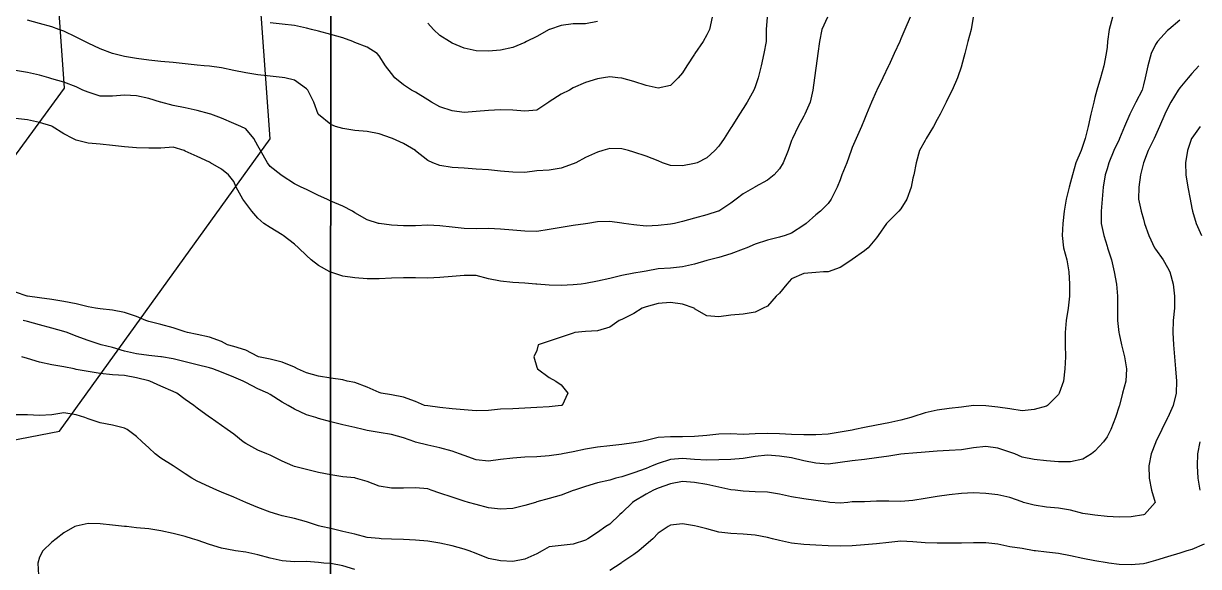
# Model space of a CAD drawing. Extents: x -729 to 771, y -779 to 721.
# Drawn here: x -473.6 to -155, y -309.3 to -162.1 of the extents above; entities that cross this region are included whole.
import ezdxf

# ---------------------------------------------------------------- set-up
doc = ezdxf.new("R2010")
doc.units = 0

msp = doc.modelspace()

# ---------------------------------------------------------------- linework, layer by layer
at = {"layer": 'CONTOURS'}
for points in [[(-255.5767, -160.3751, 206.472), (-257.1083, -163.6646, 206.472), (-257.7415, -166.9541, 206.472), (-258.1621, -170.2436, 206.472), (-258.6093, -173.533, 206.472), (-258.7219, -174.2266, 206.472), (-259.0623, -176.8225, 206.472), (-259.5885, -180.112, 206.472), (-260.2832, -183.4015, 206.472), (-261.6825, -186.6909, 206.472), (-262.0114, -187.2367, 206.472), (-263.5247, -189.9804, 206.472), (-265.111, -193.2699, 206.472), (-265.3009, -193.838, 206.472), (-266.2687, -196.5593, 206.472), (-267.6188, -199.8488, 206.472), (-268.5903, -201.461, 206.472), (-270.0431, -203.1383, 206.472), (-271.8798, -204.5849, 206.472), (-275.1693, -206.3342, 206.472), (-275.3196, -206.4278, 206.472), (-278.4588, -208.3025, 206.472), (-280.3548, -209.7172, 206.472), (-281.7482, -210.7599, 206.472), (-285.0377, -212.9427, 206.472), (-285.2277, -213.0067, 206.472), (-288.3272, -213.9394, 206.472), (-291.6167, -214.9085, 206.472), (-294.9061, -215.8109, 206.472), (-297.0424, -216.2962, 206.472), (-298.1956, -216.5401, 206.472), (-301.4851, -216.8448, 206.472), (-304.7745, -217.0004, 206.472), (-308.064, -216.7233, 206.472), (-310.8436, -216.2962, 206.472), (-311.3535, -216.2018, 206.472), (-314.643, -215.7756, 206.472), (-317.9324, -215.8546, 206.472), (-320.5572, -216.2962, 206.472), (-321.2219, -216.4085, 206.472), (-324.5114, -216.8752, 206.472), (-327.8009, -217.4111, 206.472), (-331.0903, -217.9767, 206.472), (-334.3798, -218.4515, 206.472), (-337.6693, -218.4362, 206.472), (-340.9588, -218.113, 206.472), (-344.2482, -217.8223, 206.472), (-347.5377, -217.6996, 206.472), (-350.8272, -217.7625, 206.472), (-354.1167, -217.7155, 206.472), (-357.4061, -217.3496, 206.472), (-360.6956, -216.9328, 206.472), (-363.9851, -216.762, 206.472), (-367.2745, -216.9404, 206.472), (-370.564, -216.9501, 206.472), (-373.8535, -216.8019, 206.472), (-377.143, -216.3544, 206.472), (-377.3562, -216.2962, 206.472), (-380.4324, -215.3058, 206.472), (-383.7219, -213.3915, 206.472), (-384.419, -213.0067, 206.472), (-387.0114, -211.6452, 206.472), (-390.3009, -210.2457, 206.472), (-391.3783, -209.7172, 206.472), (-393.5903, -208.7306, 206.472), (-396.8798, -207.0686, 206.472), (-398.3316, -206.4278, 206.472), (-400.1693, -205.6001, 206.472), (-403.4588, -203.4269, 206.472), (-403.8168, -203.1383, 206.472), (-406.7482, -200.8495, 206.472), (-407.4564, -199.8488, 206.472), (-409.3725, -196.5593, 206.472), (-410.0377, -195.2924, 206.472), (-411.1665, -193.2699, 206.472), (-413.3272, -190.6783, 206.472), (-414.6705, -189.9804, 206.472), (-416.6167, -189.1633, 206.472), (-419.9061, -187.7749, 206.472), (-422.8608, -186.6909, 206.472), (-423.1956, -186.5814, 206.472), (-426.4851, -185.6792, 206.472), (-429.7745, -184.9785, 206.472), (-433.064, -184.3401, 206.472), (-436.3535, -183.4239, 206.472), (-436.4222, -183.4015, 206.472), (-439.643, -182.4187, 206.472), (-442.9324, -181.724, 206.472), (-446.2219, -181.5128, 206.472), (-449.5114, -181.8118, 206.472), (-452.8009, -181.8057, 206.472), (-456.0903, -180.7356, 206.472), (-457.5136, -180.112, 206.472), (-459.3798, -179.2331, 206.472), (-462.6693, -177.9806, 206.472), (-465.9588, -177.049, 206.472), (-466.7312, -176.8225, 206.472), (-469.2482, -176.1088, 206.472), (-472.5377, -175.3857, 206.472), (-475.8272, -174.8338, 206.472)], [(-233.1145, -160.3751, 216.472), (-234.6232, -163.6646, 216.472), (-235.6956, -166.2654, 216.472), (-236.003, -166.9541, 216.472), (-237.4982, -170.2436, 216.472), (-238.9851, -173.4824, 216.472), (-239.0082, -173.533, 216.472), (-240.5741, -176.8225, 216.472), (-242.1861, -180.112, 216.472), (-242.2745, -180.2968, 216.472), (-243.6032, -183.4015, 216.472), (-244.9726, -186.6909, 216.472), (-245.564, -188.0297, 216.472), (-246.3544, -189.9804, 216.472), (-247.7932, -193.2699, 216.472), (-248.8535, -195.7388, 216.472), (-249.1805, -196.5593, 216.472), (-250.3624, -199.8488, 216.472), (-251.6478, -203.1383, 216.472), (-252.143, -204.4648, 216.472), (-252.9152, -206.4278, 216.472), (-254.5496, -209.7172, 216.472), (-255.4324, -210.8534, 216.472), (-257.5107, -213.0067, 216.472), (-258.7219, -214.0009, 216.472), (-261.3792, -216.2962, 216.472), (-262.0114, -216.8151, 216.472), (-265.3009, -218.9189, 216.472), (-267.0646, -219.5857, 216.472), (-268.5903, -220.0516, 216.472), (-271.8798, -220.8183, 216.472), (-275.1693, -221.9552, 216.472), (-277.416, -222.8751, 216.472), (-278.4588, -223.2937, 216.472), (-281.7482, -224.5828, 216.472), (-285.0377, -225.5675, 216.472), (-287.5606, -226.1646, 216.472), (-288.3272, -226.3266, 216.472), (-291.6167, -227.3217, 216.472), (-294.9061, -228.0814, 216.472), (-298.1956, -228.4748, 216.472), (-301.4851, -228.6166, 216.472), (-304.7745, -229.2506, 216.472), (-305.8682, -229.4541, 216.472), (-308.064, -229.8112, 216.472), (-311.3535, -230.4496, 216.472), (-314.643, -231.2175, 216.472), (-317.9324, -231.9438, 216.472), (-321.2219, -232.5793, 216.472), (-322.3591, -232.7436, 216.472), (-324.5114, -232.9952, 216.472), (-327.8009, -233.1441, 216.472), (-331.0903, -233.0639, 216.472), (-334.3798, -232.7659, 216.472), (-334.6899, -232.7436, 216.472), (-337.6693, -232.5251, 216.472), (-340.9588, -232.3168, 216.472), (-344.2482, -231.995, 216.472), (-347.5377, -231.3645, 216.472), (-350.8272, -230.4371, 216.472), (-354.1167, -230.407, 216.472), (-357.4061, -230.6955, 216.472), (-360.6956, -230.9917, 216.472), (-363.9851, -231.1102, 216.472), (-367.2745, -231.0354, 216.472), (-370.564, -231.0189, 216.472), (-373.8535, -231.1849, 216.472), (-377.143, -231.3488, 216.472), (-380.4324, -231.3138, 216.472), (-383.7219, -231.0372, 216.472), (-387.0114, -230.5594, 216.472), (-390.3009, -229.5564, 216.472), (-390.5179, -229.4541, 216.472), (-393.5903, -227.6692, 216.472), (-395.5695, -226.1646, 216.472), (-396.8798, -225.0336, 216.472), (-399.0329, -222.8751, 216.472), (-400.1693, -221.9295, 216.472), (-403.1606, -219.5857, 216.472), (-403.4588, -219.3875, 216.472), (-406.7482, -217.4383, 216.472), (-408.4135, -216.2962, 216.472), (-410.0377, -214.9146, 216.472), (-411.7044, -213.0067, 216.472), (-413.3272, -210.7888, 216.472), (-414.1228, -209.7172, 216.472), (-415.971, -206.4278, 216.472), (-416.6167, -204.9307, 216.472), (-418.0578, -203.1383, 216.472), (-419.9061, -201.5819, 216.472), (-422.8735, -199.8488, 216.472), (-423.1956, -199.6764, 216.472), (-426.4851, -198.1057, 216.472), (-429.7745, -196.6636, 216.472), (-430.0837, -196.5593, 216.472), (-433.064, -195.6228, 216.472), (-436.3535, -195.8435, 216.472), (-439.643, -195.9211, 216.472), (-442.9324, -195.8256, 216.472), (-446.2219, -195.5595, 216.472), (-449.5114, -195.1398, 216.472), (-452.8009, -194.8436, 216.472), (-456.0903, -194.5211, 216.472), (-459.3798, -193.7295, 216.472), (-460.2827, -193.2699, 216.472), (-462.6693, -191.9961, 216.472), (-465.8619, -189.9804, 216.472), (-465.9588, -189.942, 216.472), (-469.2482, -188.8991, 216.472), (-472.5377, -188.1956, 216.472), (-475.8272, -187.8771, 216.472)], [(-216.1126, -160.3751, 226.472), (-216.6136, -163.6646, 226.472), (-217.4783, -166.9541, 226.472), (-218.3166, -170.2436, 226.472), (-219.2167, -173.533, 226.472), (-219.2482, -173.634, 226.472), (-220.2879, -176.8225, 226.472), (-221.742, -180.112, 226.472), (-222.5377, -181.6854, 226.472), (-223.4053, -183.4015, 226.472), (-225.0202, -186.6909, 226.472), (-225.8272, -188.1216, 226.472), (-226.7882, -189.9804, 226.472), (-228.7853, -193.2699, 226.472), (-229.1167, -193.8055, 226.472), (-230.5886, -196.5593, 226.472), (-231.5503, -199.8488, 226.472), (-232.1839, -203.1383, 226.472), (-232.4061, -204.0157, 226.472), (-232.9171, -206.4278, 226.472), (-234.066, -209.7172, 226.472), (-235.6956, -212.3252, 226.472), (-236.2457, -213.0067, 226.472), (-238.9851, -215.6522, 226.472), (-239.5441, -216.2962, 226.472), (-241.7908, -219.5857, 226.472), (-242.2745, -220.2189, 226.472), (-244.5799, -222.8751, 226.472), (-245.564, -223.7517, 226.472), (-248.8535, -226.0756, 226.472), (-248.9844, -226.1646, 226.472), (-252.143, -228.2098, 226.472), (-255.4324, -229.3919, 226.472), (-256.6795, -229.4541, 226.472), (-258.7219, -229.637, 226.472), (-262.0114, -229.8456, 226.472), (-265.3009, -231.3667, 226.472), (-266.6416, -232.7436, 226.472), (-268.5903, -235.1783, 226.472), (-269.5096, -236.033, 226.472), (-271.8798, -238.7578, 226.472), (-273.0526, -239.3225, 226.472), (-275.1693, -240.344, 226.472), (-278.4588, -240.9125, 226.472), (-281.7482, -241.1919, 226.472), (-285.0377, -241.642, 226.472), (-288.3272, -241.3964, 226.472), (-291.6167, -239.4403, 226.472), (-291.777, -239.3225, 226.472), (-294.9061, -238.2356, 226.472), (-298.1956, -237.7097, 226.472), (-301.4851, -237.9787, 226.472), (-304.7745, -238.948, 226.472), (-305.8424, -239.3225, 226.472), (-308.064, -240.6925, 226.472), (-311.3535, -242.3324, 226.472), (-312.0698, -242.612, 226.472), (-314.643, -244.3915, 226.472), (-317.9324, -245.4743, 226.472), (-321.2219, -245.6542, 226.472), (-324.0613, -245.9015, 226.472), (-324.5114, -246.0254, 226.472), (-327.8009, -247.1481, 226.472), (-331.0903, -248.1921, 226.472), (-334.0833, -249.1909, 226.472), (-334.3798, -250.7529, 226.472), (-335.2356, -252.4804, 226.472), (-334.3798, -255.3222, 226.472), (-334.2049, -255.7699, 226.472), (-331.0903, -258.0988, 226.472), (-329.2794, -259.0593, 226.472), (-327.8009, -260.0957, 226.472), (-326.0287, -262.3488, 226.472), (-327.4946, -265.6383, 226.472), (-327.8009, -265.6885, 226.472), (-331.0903, -266.031, 226.472), (-334.3798, -266.2636, 226.472), (-337.6693, -266.4311, 226.472), (-340.9588, -266.5458, 226.472), (-344.2482, -266.7183, 226.472), (-347.5377, -267.0241, 226.472), (-350.8272, -267.1582, 226.472), (-354.1167, -266.841, 226.472), (-357.4061, -266.5474, 226.472), (-360.6956, -266.2245, 226.472), (-363.9851, -265.7859, 226.472), (-364.8645, -265.6383, 226.472), (-367.2745, -264.5727, 226.472), (-370.564, -263.4632, 226.472), (-373.8535, -262.8297, 226.472), (-376.6582, -262.3488, 226.472), (-377.143, -262.1662, 226.472), (-380.4324, -260.6931, 226.472), (-383.7219, -259.4258, 226.472), (-385.8371, -259.0593, 226.472), (-387.0114, -258.6927, 226.472), (-390.3009, -258.2411, 226.472), (-393.5903, -257.7299, 226.472), (-396.8798, -256.8077, 226.472), (-399.3155, -255.7699, 226.472), (-400.1693, -255.2871, 226.472), (-403.4588, -253.9127, 226.472), (-406.7482, -253.1143, 226.472), (-409.9302, -252.4804, 226.472), (-410.0377, -252.4167, 226.472), (-413.3272, -250.7181, 226.472), (-416.6167, -249.6587, 226.472), (-418.291, -249.1909, 226.472), (-419.9061, -248.3224, 226.472), (-423.1956, -247.1721, 226.472), (-426.4851, -246.4178, 226.472), (-429.1121, -245.9015, 226.472), (-429.7745, -245.671, 226.472), (-433.064, -244.5779, 226.472), (-436.3535, -243.7258, 226.472), (-439.643, -242.8756, 226.472), (-440.448, -242.612, 226.472), (-442.9324, -241.5766, 226.472), (-446.2219, -240.4331, 226.472), (-449.5114, -239.8555, 226.472), (-452.8009, -239.491, 226.472), (-454.0559, -239.3225, 226.472), (-456.0903, -238.8797, 226.472), (-459.3798, -238.1406, 226.472), (-462.6693, -237.4783, 226.472), (-465.9588, -236.9406, 226.472), (-469.2482, -236.4886, 226.472), (-472.5377, -236.0443, 226.472), (-472.6036, -236.033, 226.472), (-475.8272, -234.9066, 226.472)], [(-160.0377, -161.2005, 246.472), (-162.9635, -163.6646, 246.472), (-163.3272, -163.9654, 246.472), (-166.0775, -166.9541, 246.472), (-166.6167, -167.7753, 246.472), (-167.7794, -170.2436, 246.472), (-168.7434, -173.533, 246.472), (-169.4276, -176.8225, 246.472), (-169.9061, -178.7393, 246.472), (-170.257, -180.112, 246.472), (-171.9217, -183.4015, 246.472), (-173.1956, -185.9663, 246.472), (-173.5579, -186.6909, 246.472), (-175.0164, -189.9804, 246.472), (-176.3687, -193.2699, 246.472), (-176.4851, -193.5132, 246.472), (-177.9362, -196.5593, 246.472), (-179.2748, -199.8488, 246.472), (-179.7745, -201.5045, 246.472), (-180.2411, -203.1383, 246.472), (-180.8126, -206.4278, 246.472), (-181.1141, -209.7172, 246.472), (-181.3205, -213.0067, 246.472), (-181.3184, -216.2962, 246.472), (-180.6655, -219.5857, 246.472), (-179.7745, -222.433, 246.472), (-179.6184, -222.8751, 246.472), (-178.5299, -226.1646, 246.472), (-177.8494, -229.4541, 246.472), (-177.2243, -232.7436, 246.472), (-176.9312, -236.033, 246.472), (-176.9149, -239.3225, 246.472), (-176.9715, -242.612, 246.472), (-176.5482, -245.9015, 246.472), (-176.4851, -246.2012, 246.472), (-175.8286, -249.1909, 246.472), (-175.0331, -252.4804, 246.472), (-174.4955, -255.7699, 246.472), (-174.6479, -259.0593, 246.472), (-175.5414, -262.3488, 246.472), (-176.4181, -265.6383, 246.472), (-176.4851, -265.8739, 246.472), (-177.4319, -268.9278, 246.472), (-178.6997, -272.2172, 246.472), (-179.7745, -274.1473, 246.472), (-180.765, -275.5067, 246.472), (-183.064, -278.0635, 246.472), (-183.9919, -278.7962, 246.472), (-186.3535, -280.2626, 246.472), (-189.643, -280.9163, 246.472), (-192.9324, -280.9486, 246.472), (-196.2219, -280.7337, 246.472), (-199.5114, -280.3599, 246.472), (-202.8009, -279.6674, 246.472), (-204.8073, -278.7962, 246.472), (-206.0903, -278.3139, 246.472), (-209.3798, -277.2792, 246.472), (-212.6693, -276.8458, 246.472), (-215.9588, -277.1452, 246.472), (-219.2482, -277.7082, 246.472), (-222.5377, -277.9318, 246.472), (-225.8272, -278.1049, 246.472), (-229.1167, -278.3194, 246.472), (-232.4061, -278.6185, 246.472), (-234.7041, -278.7962, 246.472), (-235.6956, -278.8986, 246.472), (-238.9851, -279.4176, 246.472), (-242.2745, -279.9001, 246.472), (-245.564, -280.3268, 246.472), (-248.8535, -280.7079, 246.472), (-252.143, -281.1671, 246.472), (-255.4324, -281.6206, 246.472), (-258.7219, -281.3621, 246.472), (-262.0114, -280.6738, 246.472), (-265.3009, -279.8865, 246.472), (-268.5903, -279.4217, 246.472), (-271.8798, -279.1908, 246.472), (-275.1693, -279.552, 246.472), (-278.4588, -280.0453, 246.472), (-281.7482, -280.2838, 246.472), (-285.0377, -280.4471, 246.472), (-288.3272, -280.5338, 246.472), (-291.6167, -280.2833, 246.472), (-294.9061, -280.0818, 246.472), (-298.1956, -280.3309, 246.472), (-301.4851, -281.4274, 246.472), (-303.0983, -282.0857, 246.472), (-304.7745, -282.7557, 246.472), (-308.064, -283.925, 246.472), (-311.3535, -284.9853, 246.472), (-312.9693, -285.3751, 246.472), (-314.643, -285.8884, 246.472), (-317.9324, -286.6567, 246.472), (-321.2219, -287.6473, 246.472), (-324.2332, -288.6646, 246.472), (-324.5114, -288.7696, 246.472), (-327.8009, -289.9573, 246.472), (-331.0903, -290.9101, 246.472), (-334.3798, -291.8293, 246.472), (-334.8052, -291.9541, 246.472), (-337.6693, -292.8476, 246.472), (-340.9588, -293.5859, 246.472), (-344.2482, -293.792, 246.472), (-347.5377, -293.4553, 246.472), (-350.8272, -292.5727, 246.472), (-352.9761, -291.9541, 246.472), (-354.1167, -291.6047, 246.472), (-357.4061, -290.5537, 246.472), (-360.6956, -289.4645, 246.472), (-363.0187, -288.6646, 246.472), (-363.9851, -288.3146, 246.472), (-367.2745, -287.9716, 246.472), (-370.564, -288.1115, 246.472), (-373.8535, -288.1195, 246.472), (-377.143, -287.604, 246.472), (-380.4324, -286.303, 246.472), (-383.5925, -285.3751, 246.472), (-383.7219, -285.3448, 246.472), (-387.0114, -284.9842, 246.472), (-390.3009, -284.5083, 246.472), (-393.5903, -283.8284, 246.472), (-396.8798, -283.042, 246.472), (-400.1693, -282.2455, 246.472), (-400.6063, -282.0857, 246.472), (-403.4588, -280.7568, 246.472), (-406.7482, -279.179, 246.472), (-407.6321, -278.7962, 246.472), (-410.0377, -277.7767, 246.472), (-413.3272, -276.0314, 246.472), (-414.0363, -275.5067, 246.472), (-416.6167, -273.4745, 246.472), (-418.393, -272.2172, 246.472), (-419.9061, -271.0952, 246.472), (-423.0394, -268.9278, 246.472), (-423.1956, -268.8149, 246.472), (-426.4851, -266.4206, 246.472), (-427.4432, -265.6383, 246.472), (-429.7745, -264.0145, 246.472), (-432.0651, -262.3488, 246.472), (-433.064, -261.8962, 246.472), (-436.3535, -260.4023, 246.472), (-439.3597, -259.0593, 246.472), (-439.643, -258.9758, 246.472), (-442.9324, -258.1599, 246.472), (-446.2219, -257.5695, 246.472), (-449.5114, -257.3907, 246.472), (-452.8009, -256.9872, 246.472), (-456.0903, -256.4799, 246.472), (-459.3798, -255.8833, 246.472), (-459.9039, -255.7699, 246.472), (-462.6693, -255.1979, 246.472), (-465.9588, -254.6136, 246.472), (-469.2482, -253.9236, 246.472), (-472.5377, -252.933, 246.472), (-474.0683, -252.4804, 246.472)], [(-178.2624, -160.3751, 236.472), (-179.1649, -163.6646, 236.472), (-179.616, -166.9541, 236.472), (-179.7745, -168.5009, 236.472), (-179.988, -170.2436, 236.472), (-180.5963, -173.533, 236.472), (-181.5363, -176.8225, 236.472), (-182.5252, -180.112, 236.472), (-183.064, -182.1475, 236.472), (-183.3863, -183.4015, 236.472), (-184.1761, -186.6909, 236.472), (-184.9267, -189.9804, 236.472), (-185.7333, -193.2699, 236.472), (-186.3535, -195.1999, 236.472), (-186.8096, -196.5593, 236.472), (-188.1944, -199.8488, 236.472), (-189.1672, -203.1383, 236.472), (-189.643, -205.1184, 236.472), (-190.0262, -206.4278, 236.472), (-190.8055, -209.7172, 236.472), (-191.3765, -213.0067, 236.472), (-191.743, -216.2962, 236.472), (-191.9123, -219.5857, 236.472), (-191.6044, -222.8751, 236.472), (-190.7112, -226.1646, 236.472), (-190.1115, -229.4541, 236.472), (-189.9004, -232.7436, 236.472), (-189.9252, -236.033, 236.472), (-190.2745, -239.3225, 236.472), (-190.8575, -242.612, 236.472), (-191.1386, -245.9015, 236.472), (-191.1202, -249.1909, 236.472), (-191.0737, -252.4804, 236.472), (-191.1824, -255.7699, 236.472), (-191.5915, -259.0593, 236.472), (-192.7351, -262.3488, 236.472), (-192.9324, -262.7312, 236.472), (-195.8733, -265.6383, 236.472), (-196.2219, -265.8442, 236.472), (-199.5114, -266.7673, 236.472), (-202.8009, -267.0929, 236.472), (-206.0903, -266.583, 236.472), (-209.3798, -266.1412, 236.472), (-212.6693, -265.8118, 236.472), (-215.9588, -265.688, 236.472), (-219.2482, -266.1323, 236.472), (-222.5377, -266.498, 236.472), (-225.8272, -266.924, 236.472), (-229.1167, -267.6866, 236.472), (-232.4061, -268.7235, 236.472), (-232.9552, -268.9278, 236.472), (-235.6956, -269.6923, 236.472), (-238.9851, -270.4091, 236.472), (-242.2745, -271.0025, 236.472), (-245.564, -271.6184, 236.472), (-248.1777, -272.2172, 236.472), (-248.8535, -272.3537, 236.472), (-252.143, -272.9411, 236.472), (-255.4324, -273.447, 236.472), (-258.7219, -273.6652, 236.472), (-262.0114, -273.6405, 236.472), (-265.3009, -273.5244, 236.472), (-268.5903, -273.3832, 236.472), (-271.8798, -273.2963, 236.472), (-275.1693, -273.409, 236.472), (-278.4588, -273.5071, 236.472), (-281.7482, -273.4103, 236.472), (-285.0377, -273.4555, 236.472), (-288.3272, -273.824, 236.472), (-291.6167, -274.099, 236.472), (-294.9061, -274.181, 236.472), (-298.1956, -274.136, 236.472), (-301.4851, -274.3806, 236.472), (-304.7745, -275.1756, 236.472), (-306.37, -275.5067, 236.472), (-308.064, -275.8163, 236.472), (-311.3535, -276.2587, 236.472), (-314.643, -276.6371, 236.472), (-317.9324, -277.0083, 236.472), (-321.2219, -277.5458, 236.472), (-324.5114, -278.2204, 236.472), (-327.4051, -278.7962, 236.472), (-327.8009, -278.8813, 236.472), (-331.0903, -279.3636, 236.472), (-334.3798, -279.5977, 236.472), (-337.6693, -279.722, 236.472), (-340.9588, -279.9501, 236.472), (-344.2482, -280.3463, 236.472), (-347.5377, -280.7488, 236.472), (-350.8272, -280.4089, 236.472), (-354.1167, -279.2717, 236.472), (-355.3747, -278.7962, 236.472), (-357.4061, -278.0926, 236.472), (-360.6956, -277.1604, 236.472), (-363.9851, -276.4709, 236.472), (-367.2745, -275.5934, 236.472), (-367.5248, -275.5067, 236.472), (-370.564, -274.4702, 236.472), (-373.8535, -273.5856, 236.472), (-377.143, -272.9873, 236.472), (-380.4324, -272.4611, 236.472), (-381.4686, -272.2172, 236.472), (-383.7219, -271.6347, 236.472), (-387.0114, -270.9297, 236.472), (-390.3009, -270.1454, 236.472), (-393.5903, -269.1991, 236.472), (-394.2957, -268.9278, 236.472), (-396.8798, -268.2228, 236.472), (-400.1693, -266.6435, 236.472), (-401.8472, -265.6383, 236.472), (-403.4588, -264.7416, 236.472), (-406.7482, -262.7286, 236.472), (-407.3399, -262.3488, 236.472), (-410.0377, -261.1382, 236.472), (-413.3272, -259.4753, 236.472), (-414.0813, -259.0593, 236.472), (-416.6167, -258.0161, 236.472), (-419.9061, -256.6716, 236.472), (-422.2792, -255.7699, 236.472), (-423.1956, -255.4835, 236.472), (-426.4851, -254.6155, 236.472), (-429.7745, -253.8743, 236.472), (-433.064, -253.0369, 236.472), (-436.2238, -252.4804, 236.472), (-436.3535, -252.4592, 236.472), (-439.643, -252.0829, 236.472), (-442.9324, -251.6572, 236.472), (-446.2219, -250.9193, 236.472), (-449.5114, -249.9621, 236.472), (-452.5366, -249.1909, 236.472), (-452.8009, -249.1154, 236.472), (-456.0903, -248.0699, 236.472), (-459.3798, -246.8542, 236.472), (-461.7425, -245.9015, 236.472), (-462.6693, -245.588, 236.472), (-465.9588, -244.7312, 236.472), (-469.2482, -243.8323, 236.472), (-472.5377, -242.921, 236.472), (-473.7558, -242.612, 236.472)], [(-271.9359, -160.3751, 196.472), (-272.178, -163.6646, 196.472), (-272.2333, -166.9541, 196.472), (-272.8568, -170.2436, 196.472), (-273.5256, -173.533, 196.472), (-274.3417, -176.8225, 196.472), (-275.1693, -179.2515, 196.472), (-275.5388, -180.112, 196.472), (-277.3538, -183.4015, 196.472), (-278.4588, -185.1659, 196.472), (-279.4615, -186.6909, 196.472), (-281.5178, -189.9804, 196.472), (-281.7482, -190.3469, 196.472), (-283.627, -193.2699, 196.472), (-285.0377, -195.3146, 196.472), (-286.1366, -196.5593, 196.472), (-288.3272, -198.4856, 196.472), (-290.927, -199.8488, 196.472), (-291.6167, -200.0892, 196.472), (-294.9061, -200.6946, 196.472), (-298.1956, -200.609, 196.472), (-300.3318, -199.8488, 196.472), (-301.4851, -199.3597, 196.472), (-304.7745, -198.0203, 196.472), (-308.064, -196.9397, 196.472), (-309.5843, -196.5593, 196.472), (-311.3535, -196.103, 196.472), (-314.643, -196.0211, 196.472), (-316.5281, -196.5593, 196.472), (-317.9324, -196.9383, 196.472), (-321.2219, -198.3791, 196.472), (-323.8434, -199.8488, 196.472), (-324.5114, -200.1502, 196.472), (-327.8009, -201.2818, 196.472), (-331.0903, -201.8477, 196.472), (-334.3798, -201.9978, 196.472), (-337.6693, -202.4758, 196.472), (-340.9588, -202.4304, 196.472), (-344.2482, -202.102, 196.472), (-347.5377, -201.7553, 196.472), (-350.8272, -201.587, 196.472), (-354.1167, -201.33, 196.472), (-357.4061, -201.1118, 196.472), (-360.6956, -200.5895, 196.472), (-362.5846, -199.8488, 196.472), (-363.9851, -199.2526, 196.472), (-367.2745, -196.5893, 196.472), (-367.3172, -196.5593, 196.472), (-370.564, -194.6223, 196.472), (-373.5637, -193.2699, 196.472), (-373.8535, -193.1369, 196.472), (-377.143, -192.0449, 196.472), (-380.4324, -191.3407, 196.472), (-383.7219, -191.0522, 196.472), (-387.0114, -190.5228, 196.472), (-389.0338, -189.9804, 196.472), (-390.3009, -189.4614, 196.472), (-393.5903, -186.788, 196.472), (-393.6704, -186.6909, 196.472), (-394.9106, -183.4015, 196.472), (-396.5458, -180.112, 196.472), (-396.8798, -179.8189, 196.472), (-400.1693, -177.4613, 196.472), (-402.711, -176.8225, 196.472), (-403.4588, -176.6921, 196.472), (-406.7482, -176.3831, 196.472), (-410.0377, -176.0113, 196.472), (-413.3272, -175.4974, 196.472), (-416.6167, -174.8315, 196.472), (-419.9061, -174.0891, 196.472), (-423.1956, -173.6888, 196.472), (-424.635, -173.533, 196.472), (-426.4851, -173.3645, 196.472), (-429.7745, -173.0343, 196.472), (-433.064, -172.698, 196.472), (-436.3535, -172.3547, 196.472), (-439.643, -171.9906, 196.472), (-442.9324, -171.5506, 196.472), (-446.2219, -170.9882, 196.472), (-449.5114, -170.2477, 196.472), (-449.522, -170.2436, 196.472), (-452.8009, -168.9564, 196.472), (-456.0903, -167.3832, 196.472), (-456.9629, -166.9541, 196.472), (-459.3798, -165.7443, 196.472), (-462.6693, -164.1311, 196.472), (-464.0105, -163.6646, 196.472), (-465.9588, -162.9509, 196.472), (-469.2482, -162.1138, 196.472), (-472.5377, -161.2004, 196.472)], [(-286.8729, -160.3751, 186.472), (-287.5667, -163.6646, 186.472), (-288.3272, -165.1769, 186.472), (-289.3241, -166.9541, 186.472), (-291.5482, -170.2436, 186.472), (-291.6167, -170.3496, 186.472), (-293.6799, -173.533, 186.472), (-294.9061, -175.4525, 186.472), (-296.044, -176.8225, 186.472), (-298.1956, -178.8547, 186.472), (-301.4851, -179.6511, 186.472), (-304.7745, -178.8803, 186.472), (-308.064, -177.8063, 186.472), (-311.3535, -176.9407, 186.472), (-312.4687, -176.8225, 186.472), (-314.643, -176.5708, 186.472), (-316.3244, -176.8225, 186.472), (-317.9324, -177.0785, 186.472), (-321.2219, -178.1173, 186.472), (-324.5114, -179.5687, 186.472), (-325.5302, -180.112, 186.472), (-327.8009, -181.2431, 186.472), (-331.0903, -183.339, 186.472), (-331.1694, -183.4015, 186.472), (-334.3798, -185.6033, 186.472), (-337.6693, -185.8117, 186.472), (-340.9588, -185.5857, 186.472), (-344.2482, -185.5347, 186.472), (-347.5377, -185.7139, 186.472), (-350.8272, -185.9285, 186.472), (-354.1167, -186.1737, 186.472), (-357.4061, -185.7932, 186.472), (-360.6956, -184.6928, 186.472), (-362.9272, -183.4015, 186.472), (-363.9851, -182.7685, 186.472), (-367.2745, -180.7134, 186.472), (-368.4154, -180.112, 186.472), (-370.564, -178.7391, 186.472), (-372.9126, -176.8225, 186.472), (-373.8535, -175.6496, 186.472), (-375.4059, -173.533, 186.472), (-377.143, -170.8732, 186.472), (-377.7035, -170.2436, 186.472), (-380.4324, -168.506, 186.472), (-383.7219, -167.2032, 186.472), (-384.309, -166.9541, 186.472), (-387.0114, -165.9786, 186.472), (-390.3009, -165.0557, 186.472), (-393.5903, -164.1674, 186.472), (-395.5093, -163.6646, 186.472), (-396.8798, -163.3205, 186.472), (-400.1693, -162.6377, 186.472), (-403.4588, -162.2186, 186.472), (-406.7482, -161.8932, 186.472)], [(-317.9324, -161.5746, 176.472), (-321.2219, -162.1462, 176.472), (-324.5114, -162.124, 176.472), (-327.8009, -162.5746, 176.472), (-330.998, -163.6646, 176.472), (-331.0903, -163.6999, 176.472), (-334.3798, -165.6011, 176.472), (-337.2286, -166.9541, 176.472), (-337.6693, -167.1897, 176.472), (-340.9588, -168.5819, 176.472), (-344.2482, -169.3087, 176.472), (-347.5377, -169.5395, 176.472), (-350.8272, -169.5139, 176.472), (-354.1167, -168.7682, 176.472), (-357.4061, -167.3969, 176.472), (-358.1251, -166.9541, 176.472), (-360.6956, -165.3481, 176.472), (-362.4519, -163.6646, 176.472), (-363.9851, -162.0297, 176.472)], [(-154.9026, -173.533, 256.472), (-156.7482, -175.643, 256.472), (-157.7878, -176.8225, 256.472), (-160.0377, -179.4878, 256.472), (-160.4402, -180.112, 256.472), (-162.4238, -183.4015, 256.472), (-163.3272, -185.1064, 256.472), (-164.0611, -186.6909, 256.472), (-165.5399, -189.9804, 256.472), (-166.6167, -192.4532, 256.472), (-166.9851, -193.2699, 256.472), (-168.6369, -196.5593, 256.472), (-169.9061, -199.8326, 256.472), (-169.9122, -199.8488, 256.472), (-170.7133, -203.1383, 256.472), (-171.1809, -206.4278, 256.472), (-171.2587, -209.7172, 256.472), (-170.4919, -213.0067, 256.472), (-169.9061, -215.102, 256.472), (-169.5801, -216.2962, 256.472), (-168.4627, -219.5857, 256.472), (-166.8508, -222.8751, 256.472), (-166.6167, -223.2534, 256.472), (-164.5018, -226.1646, 256.472), (-163.3272, -228.28, 256.472), (-162.6989, -229.4541, 256.472), (-161.8753, -232.7436, 256.472), (-161.5136, -236.033, 256.472), (-161.5128, -239.3225, 256.472), (-161.8667, -242.612, 256.472), (-161.9528, -245.9015, 256.472), (-161.7688, -249.1909, 256.472), (-161.5138, -252.4804, 256.472), (-161.2355, -255.7699, 256.472), (-160.9439, -259.0593, 256.472), (-161.049, -262.3488, 256.472), (-161.8275, -265.6383, 256.472), (-163.2732, -268.9278, 256.472), (-163.3272, -269.0271, 256.472), (-164.9192, -272.2172, 256.472), (-166.5077, -275.5067, 256.472), (-166.6167, -275.7926, 256.472), (-167.8298, -278.7962, 256.472), (-168.4672, -282.0857, 256.472), (-168.336, -285.3751, 256.472), (-167.6727, -288.6646, 256.472), (-166.696, -291.9541, 256.472), (-169.612, -295.2436, 256.472), (-169.9061, -295.3568, 256.472), (-173.1956, -295.9108, 256.472), (-176.4851, -295.9984, 256.472), (-179.7745, -295.798, 256.472), (-183.064, -295.4595, 256.472), (-184.3594, -295.2436, 256.472), (-186.3535, -294.9433, 256.472), (-189.643, -294.0997, 256.472), (-192.9324, -293.5596, 256.472), (-196.2219, -293.2112, 256.472), (-199.5114, -292.7497, 256.472), (-202.4208, -291.9541, 256.472), (-202.8009, -291.8403, 256.472), (-206.0903, -290.6573, 256.472), (-209.3798, -289.9226, 256.472), (-212.6693, -289.5313, 256.472), (-215.9588, -289.405, 256.472), (-219.2482, -289.5232, 256.472), (-222.5377, -289.9096, 256.472), (-225.8272, -290.3714, 256.472), (-229.1167, -290.9205, 256.472), (-232.4061, -291.4889, 256.472), (-235.6956, -291.7307, 256.472), (-238.9851, -291.5943, 256.472), (-242.2745, -291.6639, 256.472), (-245.564, -291.805, 256.472), (-248.8535, -291.8543, 256.472), (-250.0592, -291.9541, 256.472), (-252.143, -292.1263, 256.472), (-254.9204, -291.9541, 256.472), (-255.4324, -291.9211, 256.472), (-258.7219, -291.4909, 256.472), (-262.0114, -290.9696, 256.472), (-265.3009, -290.4158, 256.472), (-268.5903, -289.6965, 256.472), (-271.8798, -289.1994, 256.472), (-275.1693, -289.0673, 256.472), (-278.4588, -288.9457, 256.472), (-280.5865, -288.6646, 256.472), (-281.7482, -288.5334, 256.472), (-285.0377, -287.8235, 256.472), (-288.3272, -287.1238, 256.472), (-291.6167, -286.5366, 256.472), (-294.9061, -286.3383, 256.472), (-298.1956, -286.9052, 256.472), (-301.4851, -288.1127, 256.472), (-302.7759, -288.6646, 256.472), (-304.7745, -289.6938, 256.472), (-308.064, -291.6915, 256.472), (-308.4545, -291.9541, 256.472), (-311.3535, -294.758, 256.472), (-311.9214, -295.2436, 256.472), (-314.643, -297.8439, 256.472), (-315.7102, -298.533, 256.472), (-317.9324, -300.1494, 256.472), (-320.5465, -301.8225, 256.472), (-321.2219, -302.2207, 256.472), (-324.5114, -303.2601, 256.472), (-327.8009, -303.6129, 256.472), (-331.0903, -304.0171, 256.472), (-332.999, -305.112, 256.472), (-334.3798, -305.9297, 256.472), (-337.6693, -307.4022, 256.472), (-340.9588, -307.9489, 256.472), (-344.2482, -307.7883, 256.472), (-347.5377, -307.1425, 256.472), (-350.8272, -305.811, 256.472), (-352.7653, -305.112, 256.472), (-354.1167, -304.6271, 256.472), (-357.4061, -303.7295, 256.472), (-360.6956, -303.0609, 256.472), (-363.9851, -302.5169, 256.472), (-367.2745, -302.2505, 256.472), (-370.564, -302.0652, 256.472), (-373.8535, -301.9463, 256.472), (-376.5955, -301.8225, 256.472), (-377.143, -301.7982, 256.472), (-380.4324, -301.4725, 256.472), (-383.7219, -300.5957, 256.472), (-387.0114, -299.8141, 256.472), (-390.3009, -299.0849, 256.472), (-392.9159, -298.533, 256.472), (-393.5903, -298.327, 256.472), (-396.8798, -297.2688, 256.472), (-400.1693, -296.3692, 256.472), (-403.4588, -295.5814, 256.472), (-404.6022, -295.2436, 256.472), (-406.7482, -294.6156, 256.472), (-410.0377, -293.3559, 256.472), (-413.312, -291.9541, 256.472), (-413.3272, -291.9477, 256.472), (-416.6167, -290.5439, 256.472), (-419.9061, -289.1912, 256.472), (-421.1861, -288.6646, 256.472), (-423.1956, -287.7502, 256.472), (-426.4851, -286.1949, 256.472), (-427.9472, -285.3751, 256.472), (-429.7745, -284.2037, 256.472), (-433.064, -282.0877, 256.472), (-433.0677, -282.0857, 256.472), (-436.3535, -279.9961, 256.472), (-437.8763, -278.7962, 256.472), (-439.643, -277.1725, 256.472), (-441.403, -275.5067, 256.472), (-442.9324, -274.0881, 256.472), (-445.5124, -272.2172, 256.472), (-446.2219, -271.8254, 256.472), (-449.5114, -271.0534, 256.472), (-452.8009, -270.3997, 256.472), (-456.0903, -269.3162, 256.472), (-456.9936, -268.9278, 256.472), (-459.3798, -268.2446, 256.472), (-462.6693, -267.7075, 256.472), (-465.9588, -268.2199, 256.472), (-469.2482, -268.3514, 256.472), (-472.5377, -268.2356, 256.472), (-475.8272, -268.218, 256.472)], [(-154.4943, -189.9804, 266.472), (-156.7482, -193.1382, 266.472), (-156.8245, -193.2699, 266.472), (-157.9619, -196.5593, 266.472), (-158.4842, -199.8488, 266.472), (-158.3612, -203.1383, 266.472), (-157.8636, -206.4278, 266.472), (-157.2391, -209.7172, 266.472), (-156.7482, -212.1494, 266.472), (-156.5822, -213.0067, 266.472), (-155.6257, -216.2962, 266.472), (-154.1248, -219.5857, 266.472)], [(-154.5869, -275.5067, 266.472), (-155.2218, -278.7962, 266.472), (-155.3553, -282.0857, 266.472), (-155.1128, -285.3751, 266.472), (-154.5896, -288.6646, 266.472)], [(-383.7219, -310.1217, 266.472), (-387.0114, -309.1853, 266.472), (-390.3009, -308.5625, 266.472), (-392.1587, -308.4015, 266.472), (-393.5903, -308.2851, 266.472), (-396.8798, -308.027, 266.472), (-400.1693, -308.0863, 266.472), (-403.4588, -307.8119, 266.472), (-406.7482, -307.1264, 266.472), (-410.0377, -306.1927, 266.472), (-413.3272, -305.4957, 266.472), (-416.1507, -305.112, 266.472), (-416.6167, -305.0469, 266.472), (-419.9061, -304.3417, 266.472), (-423.1956, -303.3379, 266.472), (-426.4851, -302.17, 266.472), (-427.7612, -301.8225, 266.472), (-429.7745, -301.2149, 266.472), (-433.064, -300.4348, 266.472), (-436.3535, -299.6803, 266.472), (-439.643, -299.1536, 266.472), (-442.9324, -298.8537, 266.472), (-445.7198, -298.533, 266.472), (-446.2219, -298.4628, 266.472), (-449.5114, -298.151, 266.472), (-452.8009, -297.7822, 266.472), (-456.0903, -297.7247, 266.472), (-459.3798, -298.3816, 266.472), (-459.7355, -298.533, 266.472), (-462.6693, -300.2284, 266.472), (-464.7562, -301.8225, 266.472), (-465.9588, -302.7313, 266.472), (-468.4212, -305.112, 266.472), (-469.2482, -306.8368, 266.472), (-469.7633, -308.4015, 266.472), (-469.5666, -311.6909, 266.472)], [(-153.4588, -303.2929, 266.472), (-156.7482, -304.6927, 266.472), (-158.0903, -305.112, 266.472), (-160.0377, -305.7003, 266.472), (-163.3272, -306.6995, 266.472), (-166.6167, -307.7269, 266.472), (-169.1859, -308.4015, 266.472), (-169.9061, -308.5913, 266.472), (-173.1956, -308.9258, 266.472), (-176.4851, -308.7678, 266.472), (-179.2548, -308.4015, 266.472), (-179.7745, -308.3372, 266.472), (-183.064, -307.7985, 266.472), (-186.3535, -307.1496, 266.472), (-189.643, -306.4379, 266.472), (-192.9324, -305.8557, 266.472), (-196.2219, -305.4363, 266.472), (-199.1657, -305.112, 266.472), (-199.5114, -305.0698, 266.472), (-202.8009, -304.5109, 266.472), (-206.0903, -303.9695, 266.472), (-209.3798, -303.3336, 266.472), (-212.6693, -302.9147, 266.472), (-215.9588, -302.9414, 266.472), (-219.2482, -302.9882, 266.472), (-222.5377, -303.0503, 266.472), (-225.8272, -303.0572, 266.472), (-229.1167, -302.9472, 266.472), (-232.4061, -302.7018, 266.472), (-235.6956, -302.5138, 266.472), (-238.9851, -302.8399, 266.472), (-242.2745, -303.1772, 266.472), (-245.564, -303.4509, 266.472), (-248.8535, -303.7176, 266.472), (-252.143, -303.794, 266.472), (-255.4324, -303.7194, 266.472), (-258.7219, -303.5725, 266.472), (-262.0114, -303.3557, 266.472), (-265.3009, -303.0363, 266.472), (-268.5903, -302.33, 266.472), (-270.503, -301.8225, 266.472), (-271.8798, -301.447, 266.472), (-275.1693, -300.8748, 266.472), (-278.4588, -300.5974, 266.472), (-281.7482, -300.3996, 266.472), (-285.0377, -300.0461, 266.472), (-288.3272, -299.1728, 266.472), (-290.8066, -298.533, 266.472), (-291.6167, -298.2982, 266.472), (-294.9061, -297.7685, 266.472), (-298.1956, -298.1423, 266.472), (-298.813, -298.533, 266.472), (-301.4851, -300.2848, 266.472), (-302.9436, -301.8225, 266.472), (-304.7745, -303.3563, 266.472), (-306.7165, -305.112, 266.472), (-308.064, -306.0911, 266.472), (-311.3535, -308.3026, 266.472), (-311.5044, -308.4015, 266.472), (-314.643, -310.444, 266.472)]]:
    msp.add_polyline3d(points, dxfattribs=at)
at = {"layer": 'PARCELS'}
for points in [[(-711.5801, 694.4031, 124.7163), (-629.2455, 565.4987, 99.0473), (-516.0452, 485.9758, 149.2547), (-489.2036, 398.9823, 126.8814), (-461.7392, 357.4562, 104.7113), (-439.6941, 77.7953, 129.0694), (-477.0854, 24.1731, 103.7588), (-462.6266, -179.5876, 207.9862), (-495.5887, -224.6092, 223.5986), (-727.7202, -336.0699, 191.3737)], [(443.7164, 334.9813, 388.8843), (441.2043, 154.4185, 431.992), (440.7419, 121.1638, 441.7505), (440.3559, 88.5738, 453.1305), (433.5435, -486.4852, 491.4064), (388.8977, -480.7023, 507.2759), (356.7177, -476.5346, 517.7943), (324.8154, -472.4002, 526.4974), (108.8107, -444.4197, 451.9422), (-390.4601, -379.7509, 270.9095), (-390.0732, 54.7049, 154.9027), (-383.8169, 64.031, 155.5624), (-389.9981, 138.5055, 130.9682), (-389.7234, 448.0735, 166.4293), (443.7164, 334.9813, 388.8843)], [(-390.4601, -379.7509, 270.9095), (-667.9734, -343.8082, 217.8417), (-681.5653, -314.6711, 216.124), (-556.1076, -290.4727, 251.1655), (-463.9026, -272.6882, 258.2594), (-406.7499, -193.3509, 203.528), (-421.2397, 8.2429, 126.0114), (-390.0732, 54.7049, 154.9027), (-390.4601, -379.7509, 270.9095)]]:
    msp.add_polyline3d(points, dxfattribs=at)

doc.saveas('drawing.dxf')
